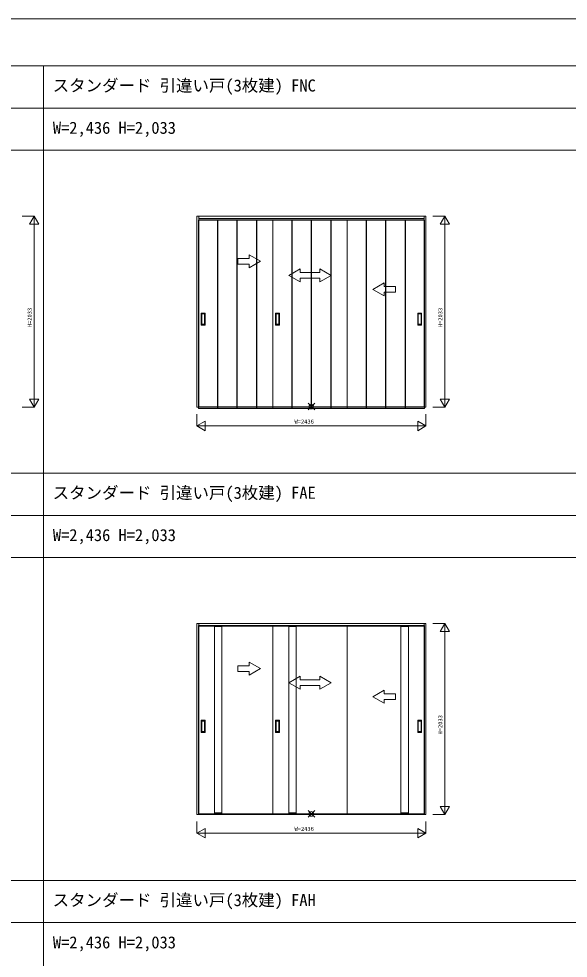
# Model space of a CAD drawing. Units: millimetres, scale not verified. Extents: x -14341 to 14341, y -10000 to 10000.
# Drawn here: x 2497 to 8341, y 1 to 10000 of the extents above; entities that cross this region are included whole.
import ezdxf
from ezdxf.enums import TextEntityAlignment as Align

# ---------------------------------------------------------------- set-up
doc = ezdxf.new("R2010")
doc.units = ezdxf.units.MM
doc.header["$LTSCALE"] = 50
doc.layers.add('0-0_0', color=7, linetype='Continuous')
for name, color, linetype, lineweight in [('0-1_YKK_F1', 7, 'Continuous', 18), ('0-2_YKK_IN', 1, 'Continuous', 18), ('0-3_YKK_A1', 4, 'Continuous', 18), ('0-4_YKK_N1', 2, 'Continuous', 18)]:
    doc.layers.add(name, color=color, linetype=linetype, lineweight=lineweight)
doc.styles.add('ＭＳ ゴシック', font='')
doc.styles.get('ＭＳ ゴシック').set_extended_font_data('MS Gothic')

msp = doc.modelspace()

# ---------------------------------------------------------------- linework, layer by layer
at = {"layer": '0-1_YKK_F1'}
for p, q in [((-14340.51, 10000), (14340.51, 10000)), ((-14340.51, 9500), (14159.49, 9500)), ((2759.49, -10000), (2759.49, 9500)), ((-14340.51, 9050), (14159.49, 9050)), ((-14340.51, 8600), (14159.49, 8600)), ((-14340.51, 5165), (14159.49, 5165)), ((-14340.51, 4715), (14159.49, 4715)), ((-14340.51, 4265), (14159.49, 4265)), ((-14340.51, 830), (14159.49, 830)), ((-14340.51, 380), (14159.49, 380))]:
    msp.add_line(p, q, dxfattribs=at)
at = {"layer": '0-2_YKK_IN'}
for p, q in [((5574.14, 5837.14), (5644.85, 5907.86)), ((5574.14, 5907.86), (5644.85, 5837.14)), ((5574.14, 1502.14), (5644.85, 1572.86)), ((5574.14, 1572.86), (5644.85, 1502.14))]:
    msp.add_line(p, q, dxfattribs=at)
for centre in [(5609.49, 5872.5), (5609.49, 1537.5)]:
    msp.add_circle(centre, 25, dxfattribs=at)
at = {"layer": '0-3_YKK_A1'}
for p, q in [((4411.49, 7899), (4411.49, 5866)), ((6807.49, 5866), (6807.49, 7899)), ((4407.99, 7854.95), (5230.99, 7854.95)), ((4407.99, 5850.95), (4407.99, 7854.95)), ((6807.49, 7875), (4411.49, 7875)), ((6807.49, 7872), (4411.49, 7872)), ((4609.74, 5850.95), (4609.74, 7854.95)), ((4613.74, 5850.95), (4613.74, 7854.95)), ((4817.49, 5850.95), (4817.49, 7854.95)), ((4821.49, 5850.95), (4821.49, 7854.95)), ((5025.24, 5850.95), (5025.24, 7854.95)), ((5029.24, 5850.95), (5029.24, 7854.95)), ((5198.99, 7854.95), (6019.99, 7854.95)), ((5198.99, 5850.95), (5198.99, 7854.95)), ((5400.24, 5850.95), (5400.24, 7854.95)), ((5404.24, 5850.95), (5404.24, 7854.95)), ((5607.49, 5850.95), (5607.49, 7854.95)), ((5611.49, 5850.95), (5611.49, 7854.95)), ((5814.74, 5850.95), (5814.74, 7854.95)), ((5818.74, 5850.95), (5818.74, 7854.95)), ((5989.99, 5850.95), (5989.99, 7854.95)), ((6191.24, 5850.95), (6191.24, 7854.95)), ((6195.24, 5850.95), (6195.24, 7854.95)), ((6398.49, 5850.95), (6398.49, 7854.95)), ((6402.49, 5850.95), (6402.49, 7854.95)), ((6605.74, 5850.95), (6605.74, 7854.95)), ((6609.74, 5850.95), (6609.74, 7854.95)), ((5066.99, 7419), (4946.99, 7488.28)), ((4946.99, 7449), (4946.99, 7488.28)), ((5066.99, 7419), (4946.99, 7349.72)), ((4946.99, 7349.72), (4946.99, 7389)), ((5368.99, 7269), (5488.99, 7338.28)), ((5488.99, 7338.28), (5488.99, 7299)), ((5488.99, 7299), (5698.99, 7299)), ((5698.99, 7338.28), (5698.99, 7299)), ((5818.99, 7269), (5698.99, 7338.28)), ((5368.99, 7269), (5488.99, 7199)), ((5488.99, 7239), (5488.99, 7199)), ((5698.99, 7239), (5488.99, 7239)), ((5818.99, 7269), (5698.99, 7199)), ((5698.99, 7239), (5698.99, 7199)), ((6262.99, 7119), (6382.99, 7188.28)), ((6262.99, 7119), (6382.99, 7049.72)), ((6382.99, 7149), (6382.99, 7188.28)), ((6382.99, 7049.72), (6382.99, 7089)), ((4436.99, 6739.5), (4436.99, 6867.5)), ((4477.99, 6868.5), (4437.99, 6868.5)), ((4442.99, 6749.5), (4442.99, 6857.5)), ((4443.99, 6858.5), (4471.99, 6858.5)), ((4472.99, 6857.5), (4472.99, 6749.5)), ((4478.99, 6739.5), (4478.99, 6867.5)), ((5227.99, 6739.5), (5227.99, 6867.5)), ((5268.99, 6868.5), (5228.99, 6868.5)), ((5233.99, 6749.5), (5233.99, 6857.5)), ((5234.99, 6858.5), (5262.99, 6858.5)), ((5263.99, 6857.5), (5263.99, 6749.5)), ((5269.99, 6739.5), (5269.99, 6867.5)), ((6739.99, 6739.5), (6739.99, 6867.5)), ((6740.99, 6868.5), (6780.99, 6868.5)), ((6745.99, 6857.5), (6745.99, 6749.5)), ((6774.99, 6858.5), (6746.99, 6858.5)), ((6775.99, 6749.5), (6775.99, 6857.5)), ((6781.99, 6739.5), (6781.99, 6867.5)), ((4477.99, 6738.5), (4437.99, 6738.5)), ((4471.99, 6748.5), (4443.99, 6748.5)), ((5268.99, 6738.5), (5228.99, 6738.5)), ((5262.99, 6748.5), (5234.99, 6748.5)), ((6740.99, 6738.5), (6780.99, 6738.5)), ((6746.99, 6748.5), (6774.99, 6748.5)), ((5230.99, 5850.95), (4407.99, 5850.95)), ((4411.49, 5870), (6807.49, 5870)), ((4411.49, 5866), (6807.49, 5866)), ((6019.99, 5850.95), (5198.99, 5850.95)), ((6810.99, 5850.95), (5989.99, 5850.95)), ((4411.49, 3564), (4411.49, 1531)), ((6807.49, 3540), (4411.49, 3540)), ((6807.49, 3537), (4411.49, 3537)), ((6807.49, 1531), (6807.49, 3564)), ((5066.99, 3084), (4946.99, 3153.28)), ((4946.99, 3114), (4946.99, 3153.28)), ((5066.99, 3084), (4946.99, 3014.72)), ((4946.99, 3014.72), (4946.99, 3054)), ((5368.99, 2934), (5488.99, 3003.28)), ((5488.99, 3003.28), (5488.99, 2964)), ((5698.99, 3003.28), (5698.99, 2964)), ((5818.99, 2934), (5698.99, 3003.28)), ((5368.99, 2934), (5488.99, 2864)), ((5488.99, 2964), (5698.99, 2964)), ((5488.99, 2904), (5488.99, 2864)), ((5698.99, 2904), (5488.99, 2904)), ((5818.99, 2934), (5698.99, 2864)), ((5698.99, 2904), (5698.99, 2864)), ((6262.99, 2784), (6382.99, 2853.28)), ((6382.99, 2814), (6382.99, 2853.28)), ((6262.99, 2784), (6382.99, 2714.72)), ((6382.99, 2714.72), (6382.99, 2754)), ((4436.99, 2404.5), (4436.99, 2532.5)), ((4477.99, 2533.5), (4437.99, 2533.5)), ((4442.99, 2414.5), (4442.99, 2522.5)), ((4443.99, 2523.5), (4471.99, 2523.5)), ((4472.99, 2522.5), (4472.99, 2414.5)), ((4478.99, 2404.5), (4478.99, 2532.5)), ((5227.99, 2404.5), (5227.99, 2532.5)), ((5268.99, 2533.5), (5228.99, 2533.5)), ((5233.99, 2414.5), (5233.99, 2522.5)), ((5234.99, 2523.5), (5262.99, 2523.5)), ((5263.99, 2522.5), (5263.99, 2414.5)), ((5269.99, 2404.5), (5269.99, 2532.5)), ((6739.99, 2404.5), (6739.99, 2532.5)), ((6740.99, 2533.5), (6780.99, 2533.5)), ((6745.99, 2522.5), (6745.99, 2414.5)), ((6774.99, 2523.5), (6746.99, 2523.5)), ((6775.99, 2414.5), (6775.99, 2522.5)), ((6781.99, 2404.5), (6781.99, 2532.5)), ((4477.99, 2403.5), (4437.99, 2403.5)), ((4471.99, 2413.5), (4443.99, 2413.5)), ((5268.99, 2403.5), (5228.99, 2403.5)), ((5262.99, 2413.5), (5234.99, 2413.5)), ((6740.99, 2403.5), (6780.99, 2403.5)), ((6746.99, 2413.5), (6774.99, 2413.5)), ((4411.49, 1535), (6807.49, 1535)), ((4411.49, 1531), (6807.49, 1531)), ((4577.99, 1549.5), (4657.99, 1549.5)), ((4657.99, 1539.5), (4577.99, 1539.5)), ((5368.99, 1549.5), (5448.99, 1549.5)), ((5448.99, 1539.5), (5368.99, 1539.5)), ((6640.99, 1549.5), (6560.99, 1549.5)), ((6560.99, 1539.5), (6640.99, 1539.5))]:
    msp.add_line(p, q, dxfattribs=at)
for points in [[(6807.49, 5866), (6827.49, 5866), (6827.49, 7899), (4391.49, 7899), (4391.49, 5866), (4411.49, 5866)], [(5989.99, 7854.95), (6810.99, 7854.95), (6810.99, 5850.95)], [(4946.99, 7449), (4826.99, 7449), (4826.99, 7389), (4946.99, 7389)], [(6382.99, 7149), (6502.99, 7149), (6502.99, 7089), (6382.99, 7089)], [(6807.49, 1531), (6827.49, 1531), (6827.49, 3564), (4391.49, 3564), (4391.49, 1531), (4411.49, 1531)], [(5230.99, 1539), (4657.99, 1539), (4657.99, 3543), (5230.99, 3543)], [(6019.99, 1539), (5448.99, 1539), (5448.99, 3543), (6019.99, 3543)], [(4946.99, 3114), (4826.99, 3114), (4826.99, 3054), (4946.99, 3054)], [(6382.99, 2814), (6502.99, 2814), (6502.99, 2754), (6382.99, 2754)]]:
    msp.add_lwpolyline(points, dxfattribs=at)
for points in [[(4407.99, 1539), (4577.99, 1539), (4577.99, 3543), (4407.99, 3543)], [(4657.99, 3542.5), (4577.99, 3542.5), (4577.99, 3532.5), (4657.99, 3532.5)], [(5198.99, 1539), (5368.99, 1539), (5368.99, 3543), (5198.99, 3543)], [(5448.99, 3542.5), (5368.99, 3542.5), (5368.99, 3532.5), (5448.99, 3532.5)], [(5989.99, 1539), (6560.99, 1539), (6560.99, 3543), (5989.99, 3543)], [(6560.99, 3542.5), (6640.99, 3542.5), (6640.99, 3532.5), (6560.99, 3532.5)], [(6810.99, 1539), (6640.99, 1539), (6640.99, 3543), (6810.99, 3543)]]:
    msp.add_lwpolyline(points, close=True, dxfattribs=at)
for centre, start, end in [((4437.99, 6867.5), 90, 180), ((4443.99, 6857.5), 90, 180), ((4471.99, 6857.5), 0, 90), ((4477.99, 6867.5), 0, 90), ((5228.99, 6867.5), 90, 180), ((5234.99, 6857.5), 90, 180), ((5262.99, 6857.5), 0, 90), ((5268.99, 6867.5), 0, 90), ((6740.99, 6867.5), 90, 180), ((6746.99, 6857.5), 90, 180), ((6774.99, 6857.5), 360, 90), ((6780.99, 6867.5), 0, 90), ((4437.99, 6739.5), 180, 270), ((4443.99, 6749.5), 180, 270), ((4471.99, 6749.5), 270, 0), ((4477.99, 6739.5), 270, 0), ((5228.99, 6739.5), 180, 270), ((5234.99, 6749.5), 180, 270), ((5262.99, 6749.5), 270, 0), ((5268.99, 6739.5), 270, 0), ((6740.99, 6739.5), 180, 270), ((6746.99, 6749.5), 180, 270), ((6774.99, 6749.5), 270, 360), ((6780.99, 6739.5), 270, 0), ((4437.99, 2532.5), 90, 180), ((4443.99, 2522.5), 90, 180), ((4471.99, 2522.5), 0, 90), ((4477.99, 2532.5), 0, 90), ((5228.99, 2532.5), 90, 180), ((5234.99, 2522.5), 90, 180), ((5262.99, 2522.5), 0, 90), ((5268.99, 2532.5), 0, 90), ((6740.99, 2532.5), 90, 180), ((6746.99, 2522.5), 90, 180), ((6774.99, 2522.5), 360, 90), ((6780.99, 2532.5), 0, 90), ((4437.99, 2404.5), 180, 270), ((4443.99, 2414.5), 180, 270), ((4471.99, 2414.5), 270, 0), ((4477.99, 2404.5), 270, 0), ((5228.99, 2404.5), 180, 270), ((5234.99, 2414.5), 180, 270), ((5262.99, 2414.5), 270, 0), ((5268.99, 2404.5), 270, 0), ((6740.99, 2404.5), 180, 270), ((6746.99, 2414.5), 180, 270), ((6774.99, 2414.5), 270, 360), ((6780.99, 2404.5), 270, 0)]:
    msp.add_arc(centre, 1, start, end, dxfattribs=at)
at = {"layer": '0-4_YKK_N1'}
for p, q in [((2534.49, 7899), (2659.49, 7899)), ((2659.49, 7899), (2659.49, 5866)), ((6902.49, 7899), (7027.49, 7899)), ((7027.49, 7899), (7027.49, 5866)), ((2609.49, 7812.4), (2709.49, 7812.4)), ((6977.49, 7812.4), (7077.49, 7812.4)), ((2609.49, 5952.6), (2709.49, 5952.6)), ((6977.49, 5952.6), (7077.49, 5952.6)), ((2534.49, 5866), (2659.49, 5866)), ((6902.49, 5866), (7027.49, 5866)), ((4391.49, 5666), (4478.09, 5716)), ((4478.09, 5716), (4478.09, 5616)), ((6740.89, 5716), (6827.49, 5666)), ((6827.49, 5791), (6827.49, 5666)), ((4391.49, 5666), (4478.09, 5616)), ((6902.49, 3564), (7027.49, 3564)), ((7027.49, 3564), (7027.49, 1531)), ((6977.49, 3477.4), (7077.49, 3477.4)), ((6977.49, 1617.6), (7077.49, 1617.6)), ((6902.49, 1531), (7027.49, 1531)), ((6827.49, 1456), (6827.49, 1331)), ((4391.49, 1331), (4478.09, 1381)), ((4391.49, 1331), (4478.09, 1281)), ((4478.09, 1381), (4478.09, 1281)), ((6740.89, 1381), (6827.49, 1331))]:
    msp.add_line(p, q, dxfattribs=at)
for points in [[(2609.49, 7812.4), (2659.49, 7899), (2709.49, 7812.4)], [(6977.49, 7812.4), (7027.49, 7899), (7077.49, 7812.4)], [(2609.49, 5952.6), (2659.49, 5866), (2709.49, 5952.6)], [(6977.49, 5952.6), (7027.49, 5866), (7077.49, 5952.6)], [(4391.49, 5791), (4391.49, 5666), (6827.49, 5666)], [(6740.89, 5716), (6740.89, 5616), (6827.49, 5666)], [(6977.49, 3477.4), (7027.49, 3564), (7077.49, 3477.4)], [(6977.49, 1617.6), (7027.49, 1531), (7077.49, 1617.6)], [(4391.49, 1456), (4391.49, 1331), (6827.49, 1331)], [(6740.89, 1381), (6740.89, 1281), (6827.49, 1331)]]:
    msp.add_lwpolyline(points, dxfattribs=at)

# ---------------------------------------------------------------- texts
at = {"layer": '0-0_0', "style": 'ＭＳ ゴシック'}
for s, p in [('スタンダード 引違い戸(3枚建) FNC', (2857.49, 9187.5)), ('W=2,436 H=2,033', (2859.49, 8737.5)), ('スタンダード 引違い戸(3枚建) FAE', (2857.49, 4852.5)), ('W=2,436 H=2,033', (2859.49, 4402.5)), ('スタンダード 引違い戸(3枚建) FAH', (2857.49, 517.5)), ('W=2,436 H=2,033', (2859.49, 67.5))]:
    msp.add_text(s, height=128.3, dxfattribs=at).set_placement(p, align=Align.BOTTOM_LEFT)
at = {"layer": '0-4_YKK_N1', "color": 7, "style": 'ＭＳ ゴシック'}
for p in [(2647.49, 6717.5), (7015.49, 6717.5), (7015.49, 2382.5)]:
    msp.add_text('H=2033', height=43.99, rotation=90, dxfattribs=at).set_placement(p, align=Align.BOTTOM_LEFT)
for p in [(5429.49, 5678), (5429.49, 1343)]:
    msp.add_text('W=2436', height=43.99, dxfattribs=at).set_placement(p, align=Align.BOTTOM_LEFT)

doc.saveas('drawing.dxf')
